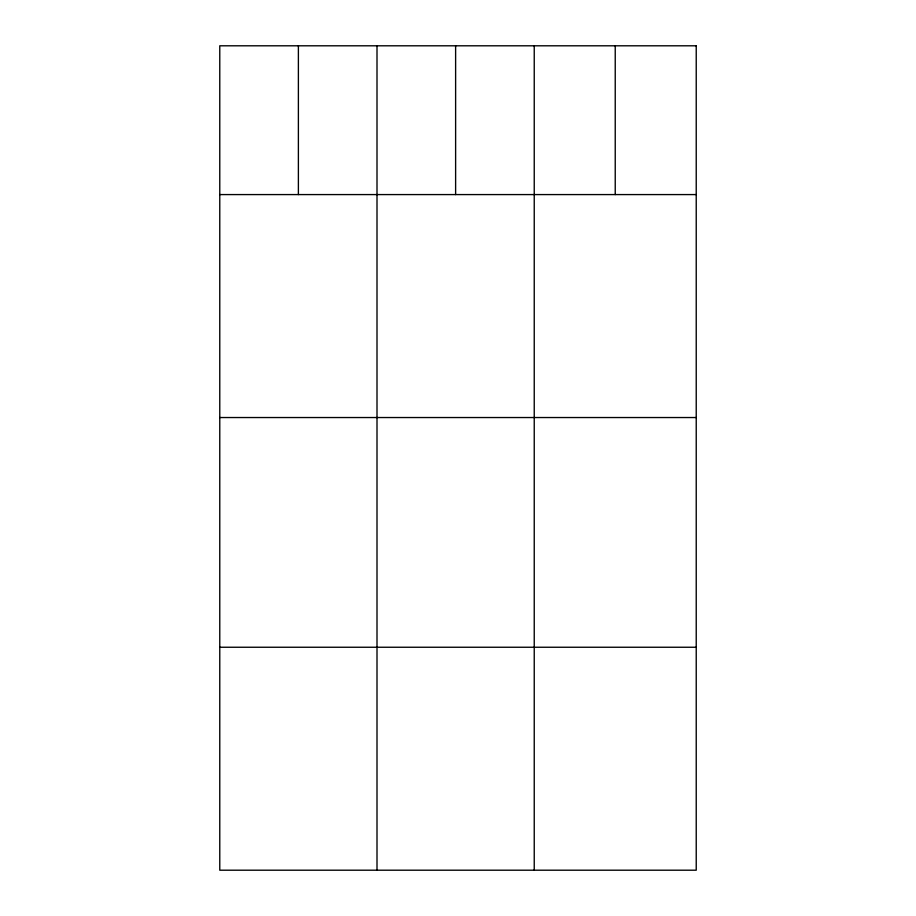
<?xml version="1.0" encoding="UTF-8"?>
<svg xmlns="http://www.w3.org/2000/svg" width="916" height="916" viewBox="0 0 916 916"><rect width="100%" height="100%" fill="white"/><g stroke="black" fill="none" stroke-linecap="round" stroke-linejoin="round"><path stroke-width="1.37" d="M219.771 194.581L696.229 194.581M219.771 417.536L696.229 417.536M219.771 647.246L696.229 647.246M615.231 45.8L615.231 194.581M534.234 45.8L534.234 870.2M455.618 45.8L455.618 194.581M377.003 45.8L377.003 870.2M298.387 45.8L298.387 194.581M696.229 45.8L219.771 45.8L219.771 870.2L696.229 870.2L696.229 45.8"/></g></svg>
